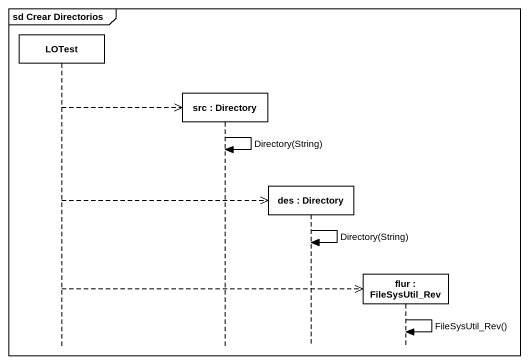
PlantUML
@startuml
mainframe sd Crear Directorios
hide footbox
participant LOTest
participant "src : Directory" as src
participant "des : Directory" as des
participant "flur : FileSysUtil_Rev" as flur

LOTest -->> src **
src -> src : Directory(String)
LOTest -->> des **
des -> des : Directory(String)
LOTest -->> flur **
flur -> flur : FileSysUtil_Rev()
@enduml
